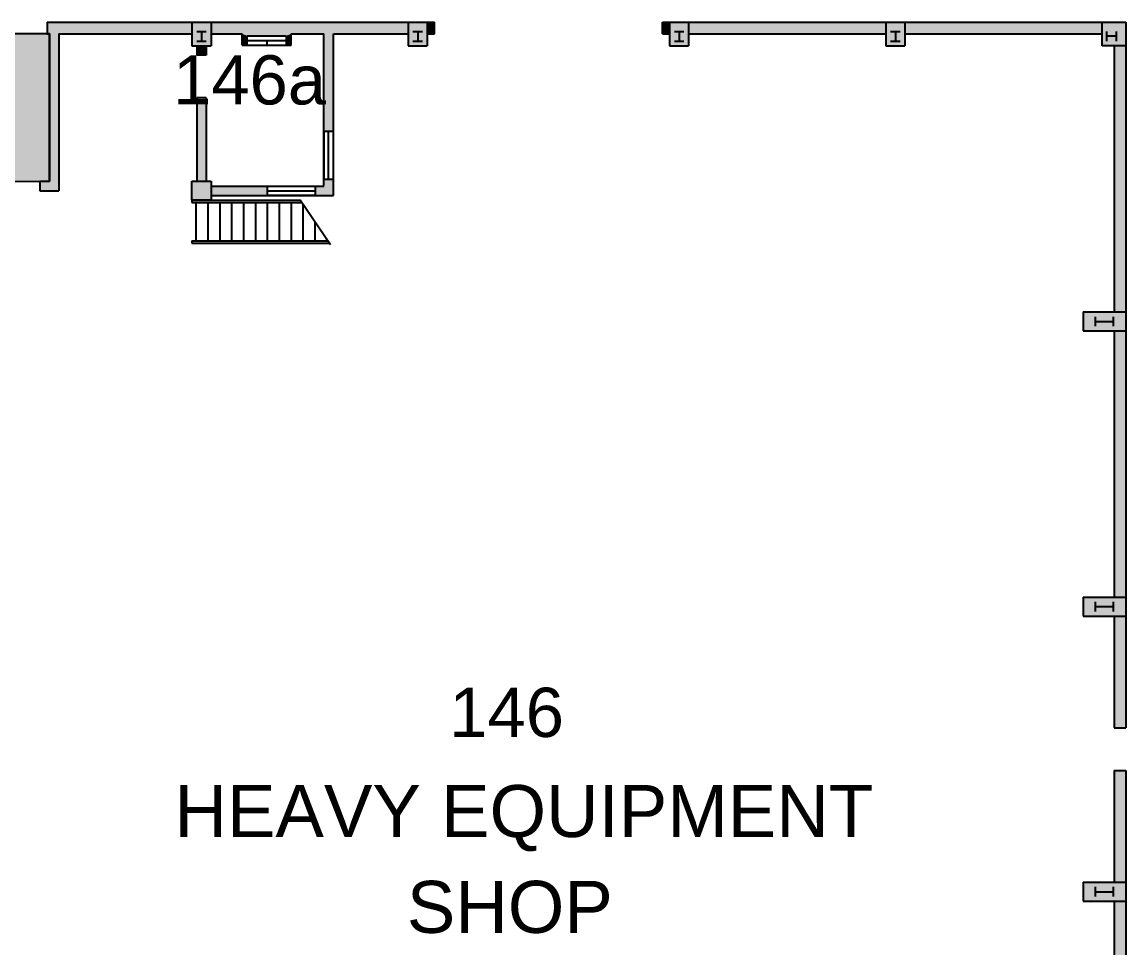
# Model space of a CAD drawing. Extents: x 268 to 100406, y 480 to 72572.
# Drawn here: x 2667 to 3596, y 1667 to 2447 of the extents above; entities that cross this region are included whole.
import ezdxf

# ---------------------------------------------------------------- set-up
doc = ezdxf.new("R2010")
doc.units = 0
doc.header["$LTSCALE"] = 0.5
for name, color, linetype in [('CORRIDOR_HATCH', 253, 'CONTINUOUS'), ('ROOM_NAMES', 7, 'CONTINUOUS'), ('SOLID', 7, 'CONTINUOUS'), ('STAIR', 7, 'CONTINUOUS'), ('TEXT', 7, 'CONTINUOUS'), ('WALL', 7, 'CONTINUOUS')]:
    doc.layers.add(name, color=color, linetype=linetype)
doc.styles.add('STANDARD_2', font='arial.ttf')
doc.styles.add('TECHIC', font='arial.ttf')

# ---------------------------------------------------------------- blocks, each defined once
blk = doc.blocks.new('*U89')
at = {"layer": 'CORRIDOR_HATCH'}
for points in [[(2649.53, 2312.74), (2649.53, 2436.76), (2689.59, 2312.76)], [(2689.59, 2312.76), (2649.53, 2436.76), (2689.59, 2436.76)]]:
    blk.add_solid(points, dxfattribs=at)

msp = doc.modelspace()

# ---------------------------------------------------------------- linework, layer by layer
at = {"layer": 'CORRIDOR_HATCH'}
msp.add_lwpolyline([(2429.5, 2317.61), (2429.5, 2312.61), (2689.59, 2312.76), (2689.59, 2436.76), (2643.59, 2436.76), (2643.59, 2426.76), (2429.5, 2426.76), (2429.5, 2353.61), (2424.5, 2353.61), (2424.5, 2317.61)], close=True, dxfattribs=at)
at = {"layer": 'SOLID'}
for points in [[(2687.59, 2436.76), (2687.59, 2446.76), (2809.59, 2436.76), (2809.59, 2446.76)], [(2809.59, 2426.76), (2825.59, 2426.76), (2809.59, 2446.76), (2825.59, 2446.76)], [(2825.59, 2436.76), (2825.59, 2446.76), (2991.59, 2436.76), (2991.59, 2446.76)], [(2991.59, 2426.76), (2991.59, 2446.76), (3007.59, 2426.76), (3007.59, 2446.76)], [(3007.59, 2446.76), (3013.59, 2446.76), (3007.59, 2436.76), (3013.59, 2436.76)], [(3205.59, 2446.76), (3205.59, 2436.76), (3211.59, 2446.76), (3211.59, 2436.76)], [(3211.59, 2446.76), (3227.59, 2446.76), (3211.59, 2426.76), (3227.59, 2426.76)], [(3393.59, 2436.76), (3393.59, 2446.76), (3227.59, 2436.76), (3227.59, 2446.76)], [(3409.59, 2426.76), (3393.59, 2426.76), (3409.59, 2446.76), (3393.59, 2446.76)], [(3575.59, 2436.76), (3575.59, 2446.76), (3409.59, 2436.76), (3409.59, 2446.76)], [(3575.59, 2426.76), (3595.59, 2426.76), (3575.59, 2446.76), (3595.59, 2446.76)], [(2697.59, 2436.76), (2689.59, 2436.76), (2697.59, 2304.76), (2689.59, 2312.76)], [(2851.95, 2427.26), (2855.95, 2427.26), (2851.95, 2436.76), (2855.95, 2435.26)], [(2851.95, 2436.76), (2855.95, 2435.26), (2892.95, 2436.76), (2888.95, 2435.26)], [(2892.95, 2436.76), (2888.95, 2435.26), (2892.95, 2427.26), (2888.95, 2427.26)], [(2920.59, 2436.76), (2928.59, 2436.76), (2920.59, 2354.64), (2928.59, 2354.64)], [(2813.59, 2426.76), (2813.59, 2418.9), (2821.59, 2426.76), (2821.59, 2418.9)], [(3585.59, 2202.76), (3595.59, 2202.76), (3585.59, 2426.76), (3595.59, 2426.76)], [(2813.59, 2382.9), (2813.59, 2312.76), (2821.59, 2382.9), (2821.59, 2312.76)], [(2920.59, 2308.76), (2928.59, 2300.76), (2920.59, 2314.64), (2928.59, 2314.64)], [(2681.59, 2304.76), (2697.59, 2304.76), (2681.59, 2312.76), (2689.59, 2312.76)], [(2809.59, 2312.76), (2825.59, 2312.76), (2809.59, 2296.76), (2825.59, 2296.76)], [(2825.59, 2308.76), (2825.59, 2300.76), (2873.13, 2308.76), (2873.13, 2300.76)], [(2913.13, 2308.76), (2913.13, 2300.76), (2920.59, 2308.76), (2928.59, 2300.76)], [(3559.59, 2186.76), (3559.59, 2202.76), (3595.59, 2186.76), (3595.59, 2202.76)], [(3585.59, 1962.76), (3595.59, 1962.76), (3585.59, 2186.76), (3595.59, 2186.76)], [(3559.59, 1946.76), (3559.59, 1962.76), (3595.59, 1946.76), (3595.59, 1962.76)], [(3585.59, 1852.76), (3595.59, 1852.76), (3585.59, 1946.76), (3595.59, 1946.76)], [(3585.59, 1722.76), (3595.59, 1722.76), (3585.59, 1816.76), (3595.59, 1816.76)], [(3559.59, 1706.76), (3559.59, 1722.76), (3595.59, 1706.76), (3595.59, 1722.76)], [(3585.59, 1482.76), (3595.59, 1482.76), (3585.59, 1706.76), (3595.59, 1706.76)]]:
    msp.add_solid(points, dxfattribs=at)
at = {"layer": 'STAIR'}
for p, q in [((2855.95, 2427.26), (2855.95, 2435.26)), ((2855.95, 2435.26), (2888.95, 2435.26)), ((2888.95, 2435.26), (2888.95, 2427.26)), ((2855.95, 2431.26), (2888.95, 2431.26)), ((2855.95, 2427.26), (2888.95, 2427.26)), ((2872.45, 2431.26), (2872.45, 2427.26)), ((2928.59, 2354.64), (2920.59, 2354.64)), ((2920.59, 2354.64), (2920.59, 2314.64)), ((2924.59, 2314.64), (2924.59, 2354.64)), ((2928.59, 2314.64), (2928.59, 2354.64)), ((2920.59, 2314.64), (2928.59, 2314.64)), ((2873.13, 2300.76), (2873.13, 2308.76)), ((2873.13, 2308.76), (2913.13, 2308.76)), ((2873.13, 2304.76), (2913.13, 2304.76)), ((2913.13, 2308.76), (2913.13, 2300.76)), ((2809.59, 2296.76), (2809.59, 2294.76)), ((2809.59, 2296.76), (2900.54, 2296.76)), ((2809.59, 2294.76), (2901.42, 2294.76)), ((2813.21, 2262.76), (2813.21, 2294.76)), ((2823.21, 2262.76), (2823.21, 2294.76)), ((2833.21, 2262.76), (2833.21, 2294.76)), ((2843.21, 2262.76), (2843.21, 2294.76)), ((2853.21, 2262.76), (2853.21, 2294.76)), ((2863.21, 2262.76), (2863.21, 2294.76)), ((2913.13, 2300.76), (2873.13, 2300.76)), ((2873.21, 2262.76), (2873.21, 2294.76)), ((2883.21, 2262.76), (2883.21, 2294.76)), ((2893.21, 2262.76), (2893.21, 2294.76)), ((2926.21, 2259.24), (2900.54, 2296.76)), ((2901.42, 2294.76), (2901.91, 2294.76)), ((2903.21, 2291.91), (2903.21, 2292.85)), ((2903.21, 2262.76), (2903.21, 2291.91)), ((2913.21, 2275.96), (2913.21, 2278.24)), ((2913.21, 2262.76), (2913.21, 2275.96)), ((2809.59, 2262.76), (2809.59, 2260.76)), ((2809.59, 2262.76), (2923.8, 2262.76)), ((2809.59, 2260.76), (2925.17, 2260.76)), ((2923.21, 2262.76), (2923.21, 2263.62))]:
    msp.add_line(p, q, dxfattribs=at)
at = {"layer": 'WALL'}
for p, q in [((2687.59, 2446.76), (2687.59, 2436.76)), ((2687.59, 2446.76), (2809.59, 2446.76)), ((2809.59, 2446.76), (2809.59, 2426.76)), ((2809.59, 2446.76), (3013.59, 2446.76)), ((2825.59, 2446.76), (2825.59, 2426.76)), ((2991.59, 2446.76), (2991.59, 2426.76)), ((3007.59, 2446.76), (3007.59, 2426.76)), ((3013.59, 2436.76), (3013.59, 2446.76)), ((3205.59, 2436.76), (3205.59, 2446.76)), ((3205.59, 2446.76), (3595.59, 2446.76)), ((3211.59, 2446.76), (3211.59, 2426.76)), ((3227.59, 2446.76), (3227.59, 2426.76)), ((3393.59, 2446.76), (3393.59, 2426.76)), ((3409.59, 2446.76), (3409.59, 2426.76)), ((3575.59, 2426.76), (3575.59, 2446.76)), ((3595.59, 2446.76), (3595.59, 1852.76)), ((2687.59, 2436.76), (2689.59, 2436.76)), ((2689.59, 2436.76), (2689.59, 2312.76)), ((2697.59, 2436.76), (2697.59, 2304.76)), ((2697.59, 2436.76), (2809.59, 2436.76)), ((2813.59, 2438.76), (2821.59, 2438.76)), ((2817.59, 2438.76), (2817.59, 2430.76)), ((2825.59, 2436.76), (2851.95, 2436.76)), ((2851.95, 2427.26), (2851.95, 2436.76)), ((2892.95, 2427.26), (2892.95, 2436.76)), ((2892.95, 2436.76), (2920.59, 2436.76)), ((2920.59, 2308.76), (2920.59, 2436.76)), ((2928.59, 2300.76), (2928.59, 2436.76)), ((2928.59, 2436.76), (2991.59, 2436.76)), ((2985.59, 2436.76), (2991.59, 2436.76)), ((2995.59, 2438.76), (3003.59, 2438.76)), ((2999.59, 2438.76), (2999.59, 2430.76)), ((3007.59, 2436.76), (3013.59, 2436.76)), ((3007.59, 2436.76), (3013.59, 2436.76)), ((3205.59, 2436.76), (3211.59, 2436.76)), ((3205.59, 2436.76), (3211.59, 2436.76)), ((3215.59, 2438.76), (3223.59, 2438.76)), ((3219.59, 2438.76), (3219.59, 2430.76)), ((3227.59, 2436.76), (3393.59, 2436.76)), ((3397.59, 2438.76), (3405.59, 2438.76)), ((3401.59, 2438.76), (3401.59, 2430.76)), ((3409.59, 2436.76), (3575.59, 2436.76)), ((3579.59, 2430.76), (3579.59, 2438.76)), ((3587.59, 2434.76), (3579.59, 2434.76)), ((3587.59, 2430.76), (3587.59, 2438.76)), ((2809.59, 2426.76), (2825.59, 2426.76)), ((2813.59, 2430.76), (2821.59, 2430.76)), ((2813.59, 2426.76), (2813.59, 2418.9)), ((2821.59, 2426.76), (2821.59, 2418.9)), ((2851.95, 2427.26), (2892.95, 2427.26)), ((2851.95, 2427.26), (2855.95, 2427.26)), ((2991.59, 2426.76), (3007.59, 2426.76)), ((2995.59, 2430.76), (3003.59, 2430.76)), ((3211.59, 2426.76), (3227.59, 2426.76)), ((3215.59, 2430.76), (3223.59, 2430.76)), ((3393.59, 2426.76), (3409.59, 2426.76)), ((3397.59, 2430.76), (3405.59, 2430.76)), ((3595.59, 2426.76), (3575.59, 2426.76)), ((3585.59, 2426.76), (3585.59, 2202.76)), ((2821.59, 2418.9), (2813.59, 2418.9)), ((2821.59, 2382.9), (2813.59, 2382.9)), ((2813.59, 2382.9), (2813.59, 2312.76)), ((2821.59, 2382.9), (2821.59, 2312.76)), ((2681.59, 2312.76), (2681.59, 2304.76)), ((2681.59, 2312.76), (2689.59, 2312.76)), ((2681.59, 2304.76), (2697.59, 2304.76)), ((2809.59, 2296.76), (2809.59, 2312.76)), ((2809.59, 2312.76), (2825.59, 2312.76)), ((2825.59, 2312.76), (2825.59, 2296.76)), ((2825.59, 2308.76), (2920.59, 2308.76)), ((2825.59, 2296.76), (2809.59, 2296.76)), ((2825.59, 2300.76), (2928.59, 2300.76)), ((3559.59, 2202.76), (3559.59, 2186.76)), ((3559.59, 2202.76), (3595.59, 2202.76)), ((3569.59, 2198.76), (3569.59, 2190.76)), ((3569.59, 2194.76), (3584.86, 2194.76)), ((3584.86, 2198.76), (3584.86, 2190.76)), ((3559.59, 2186.76), (3595.59, 2186.76)), ((3585.59, 2186.76), (3585.59, 1962.76)), ((3559.59, 1962.76), (3559.59, 1946.76)), ((3559.59, 1962.76), (3595.59, 1962.76)), ((3569.59, 1958.76), (3569.59, 1950.76)), ((3569.59, 1954.76), (3584.86, 1954.76)), ((3584.86, 1958.76), (3584.86, 1950.76)), ((3559.59, 1946.76), (3595.59, 1946.76)), ((3585.59, 1946.76), (3585.59, 1852.76)), ((3585.59, 1852.76), (3595.59, 1852.76)), ((3585.59, 1816.76), (3595.59, 1816.76)), ((3585.59, 1816.76), (3585.59, 1722.76)), ((3595.59, 1816.76), (3595.59, 982.76)), ((3559.59, 1722.76), (3559.59, 1706.76)), ((3559.59, 1722.76), (3595.59, 1722.76)), ((3569.59, 1718.76), (3569.59, 1710.76)), ((3584.86, 1718.76), (3584.86, 1710.76)), ((3569.59, 1714.76), (3584.86, 1714.76)), ((3559.59, 1706.76), (3595.59, 1706.76)), ((3585.59, 1706.76), (3585.59, 1482.76))]:
    msp.add_line(p, q, dxfattribs=at)

# ---------------------------------------------------------------- block references
at = {"layer": 'CORRIDOR_HATCH'}
msp.add_blockref('*U89', (0, 0), dxfattribs=at)

# ---------------------------------------------------------------- texts
at = {"layer": 'ROOM_NAMES', "style": 'STANDARD_2'}
for s, height, p in [('HEAVY EQUIPMENT', 43.7945, (2794.83, 1760.76)), ('SHOP', 43.795, (2990.4, 1680.13))]:
    msp.add_text(s, height=height, dxfattribs=at).set_placement(p)
at = {"layer": 'TEXT'}
for s, style, p in [('146a', 'STANDARD_2', (2793.68, 2377.42)), ('146', 'TECHIC', (3026.09, 1845.06))]:
    msp.add_text(s, height=41.424, dxfattribs=dict(at, style=style)).set_placement(p)

doc.saveas('drawing.dxf')
